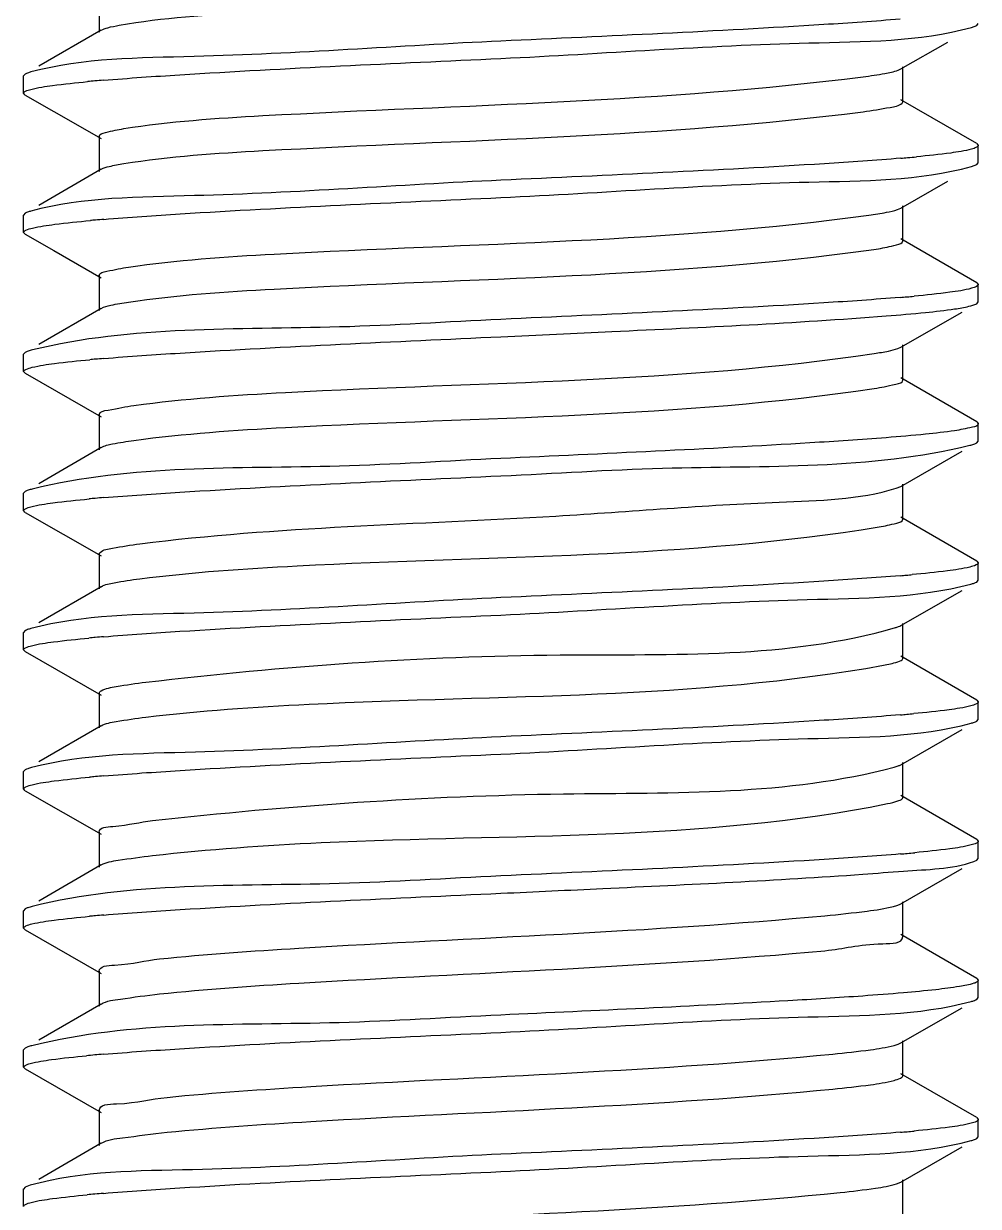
# Model space of a CAD drawing. Extents: x 1247970 to 1725648, y 860327 to 1277876.
# Drawn here: x 1335019.8 to 1335081.4, y 1200486.3 to 1200562.5 of the extents above; entities that cross this region are included whole.
import ezdxf

# ---------------------------------------------------------------- set-up
doc = ezdxf.new("R2010")
doc.units = 0
doc.header["$LTSCALE"] = 1000
doc.header["$MEASUREMENT"] = 0
doc.layers.get('0').update_dxf_attribs({"color": 254})
doc.layers.add('TK', color=4, linetype='Continuous')

# ---------------------------------------------------------------- blocks, each defined once
blk = doc.blocks.new('A$C63786A89')
at = {"linetype": 'Continuous'}
for p, q in [((2007.688, 7920.513), (2007.688, 7918.257)), ((2007.806, 7918.393), (2003.785, 7916.063)), ((2063.904, 7918.57), (2064.244, 7918.696)), ((2064.245, 7918.696), (2064.345, 7918.812)), ((2059.355, 7915.889), (2062.374, 7917.623)), ((2059.475, 7913.771), (2059.475, 7916.027)), ((2002.916, 7915.56), (2002.817, 7915.445)), ((2002.817, 7914.325), (2002.817, 7915.445)), ((2059.175, 7915.81), (2059.355, 7915.889)), ((2002.918, 7914.21), (2002.817, 7914.325)), ((2002.918, 7914.21), (2004.759, 7913.153)), ((2064.247, 7911.073), (2059.357, 7913.907)), ((2059.433, 7913.69), (2059.474, 7913.771)), ((2004.759, 7913.153), (2007.808, 7911.403)), ((2007.688, 7911.54), (2007.688, 7909.284)), ((2064.247, 7911.073), (2064.345, 7910.958)), ((2064.345, 7909.839), (2064.345, 7910.959)), ((2007.806, 7909.42), (2003.785, 7907.09)), ((2063.904, 7909.597), (2064.244, 7909.723)), ((2064.245, 7909.723), (2064.345, 7909.84)), ((2059.355, 7906.917), (2062.374, 7908.65)), ((2059.145, 7906.826), (2059.354, 7906.917)), ((2059.475, 7904.798), (2059.475, 7907.054)), ((2002.916, 7906.587), (2002.817, 7906.472)), ((2002.817, 7905.353), (2002.817, 7906.472)), ((2002.918, 7905.237), (2002.817, 7905.353)), ((2002.918, 7905.237), (2004.759, 7904.18)), ((2064.247, 7902.1), (2059.357, 7904.934)), ((2004.759, 7904.18), (2007.808, 7902.43)), ((2007.688, 7902.568), (2007.688, 7900.311)), ((2064.247, 7902.1), (2064.345, 7901.986)), ((2064.345, 7900.866), (2064.345, 7901.986)), ((2064.245, 7900.75), (2064.345, 7900.866)), ((2007.806, 7900.448), (2003.785, 7898.117)), ((2059.355, 7897.944), (2063.303, 7900.21)), ((2059.163, 7897.861), (2059.353, 7897.944)), ((2059.473, 7895.841), (2059.473, 7898.097)), ((2002.916, 7897.614), (2002.817, 7897.499)), ((2002.817, 7896.38), (2002.817, 7897.499)), ((2002.918, 7896.264), (2002.817, 7896.38)), ((2002.918, 7896.264), (2007.808, 7893.457)), ((2064.247, 7893.127), (2059.357, 7895.961)), ((2007.688, 7893.595), (2007.688, 7891.339)), ((2064.247, 7893.127), (2064.343, 7893.029)), ((2064.343, 7893.029), (2064.345, 7893.013)), ((2064.345, 7891.893), (2064.345, 7893.013)), ((2064.245, 7891.778), (2064.345, 7891.893)), ((2007.806, 7891.475), (2003.785, 7889.144)), ((2059.355, 7888.971), (2063.303, 7891.237)), ((2002.916, 7888.641), (2002.817, 7888.527)), ((2059.06, 7888.853), (2059.354, 7888.971)), ((2059.475, 7886.852), (2059.475, 7889.108)), ((2002.817, 7887.407), (2002.817, 7888.526)), ((2002.918, 7887.291), (2002.817, 7887.406)), ((2002.918, 7887.291), (2007.808, 7884.485)), ((2064.247, 7884.155), (2059.357, 7886.988)), ((2007.688, 7884.622), (2007.688, 7882.366)), ((2064.247, 7884.155), (2064.345, 7884.04)), ((2064.345, 7882.92), (2064.345, 7884.04)), ((2007.806, 7882.502), (2003.785, 7880.171)), ((2064.245, 7882.805), (2064.345, 7882.92)), ((2059.355, 7879.998), (2063.303, 7882.264)), ((2002.916, 7879.668), (2002.817, 7879.553)), ((2002.817, 7878.434), (2002.817, 7879.554)), ((2059.475, 7877.879), (2059.475, 7880.135)), ((2002.918, 7878.318), (2002.817, 7878.434)), ((2002.918, 7878.318), (2007.808, 7875.512)), ((2064.247, 7875.182), (2059.357, 7878.015)), ((2007.688, 7875.649), (2007.688, 7873.393)), ((2064.247, 7875.182), (2064.345, 7875.067)), ((2064.345, 7873.948), (2064.345, 7875.067)), ((2007.806, 7873.529), (2003.785, 7871.199)), ((2059.355, 7871.025), (2063.303, 7873.291)), ((2064.245, 7873.832), (2064.345, 7873.948)), ((2059.475, 7868.907), (2059.475, 7871.163)), ((2002.916, 7870.695), (2002.817, 7870.581)), ((2002.817, 7869.461), (2002.817, 7870.581)), ((2002.918, 7869.346), (2002.817, 7869.462)), ((2002.918, 7869.346), (2007.808, 7866.539)), ((2064.247, 7866.209), (2059.357, 7869.043)), ((2007.688, 7866.676), (2007.688, 7864.42)), ((2064.247, 7866.209), (2064.345, 7866.094)), ((2064.345, 7864.975), (2064.345, 7866.094)), ((2064.245, 7864.859), (2064.345, 7864.975)), ((2007.806, 7864.556), (2003.785, 7862.226)), ((2059.355, 7862.052), (2063.303, 7864.319)), ((2064.054, 7864.778), (2064.244, 7864.859)), ((2059.475, 7859.934), (2059.475, 7862.19)), ((2002.916, 7861.722), (2002.817, 7861.609)), ((2002.817, 7860.488), (2002.817, 7861.608)), ((2002.918, 7860.373), (2002.817, 7860.489)), ((2002.918, 7860.373), (2007.808, 7857.566)), ((2064.247, 7857.236), (2059.357, 7860.07)), ((2007.688, 7857.703), (2007.688, 7855.447)), ((2064.247, 7857.236), (2064.345, 7857.122)), ((2064.345, 7856.002), (2064.345, 7857.121)), ((2064.245, 7855.886), (2064.345, 7856.002)), ((2007.806, 7855.583), (2003.785, 7853.253)), ((2059.355, 7853.08), (2063.303, 7855.346)), ((2002.916, 7852.75), (2002.817, 7852.636)), ((2059.475, 7850.961), (2059.475, 7853.217)), ((2002.817, 7851.515), (2002.817, 7852.635)), ((2002.918, 7851.4), (2002.817, 7851.515)), ((2002.918, 7851.4), (2007.808, 7848.593)), ((2064.247, 7848.263), (2059.357, 7851.097)), ((2007.688, 7848.73), (2007.688, 7846.474)), ((2064.247, 7848.263), (2064.345, 7848.149)), ((2064.345, 7847.029), (2064.345, 7848.149)), ((2007.806, 7846.61), (2003.785, 7844.28)), ((2064.245, 7846.913), (2064.345, 7847.029)), ((2059.355, 7844.107), (2063.303, 7846.373)), ((2002.916, 7843.777), (2002.817, 7843.661)), ((2002.817, 7842.543), (2002.817, 7843.662)), ((2003.241, 7843.899), (2002.917, 7843.777)), ((2059.08, 7843.995), (2059.354, 7844.107)), ((2059.475, 7841.988), (2059.475, 7844.244))]:
    blk.add_line(p, q, dxfattribs=at)
for centre, radius, start, end in [((2016.616, 7810.763), 104.758, 95.03961, 95.29839), ((2018.376, 7790.794), 124.804, 94.78914, 95.03945), ((2049.073, 8031.19), 121.492, 274.85156, 275.05719), ((2050.84, 8011.285), 101.508, 275.0539, 275.38414), ((2016.967, 7797.884), 108.68, 95.02296, 95.20143), ((2018.475, 7780.677), 125.953, 94.77822, 95.02114), ((2053.686, 7930.655), 26.692, 277.76997, 279.09451), ((2048.949, 8023.645), 122.925, 274.82996, 275.04064), ((2050.519, 8005.859), 105.07, 275.03995, 275.2883), ((2016.897, 7789.691), 107.897, 95.02632, 95.22054), ((2018.456, 7771.919), 125.737, 94.78033, 95.02477), ((2016.796, 7781.845), 106.766, 95.0313, 95.24736), ((2018.423, 7763.342), 125.34, 94.78401, 95.03019), ((2048.918, 8006.059), 123.287, 274.83346, 275.02713), ((2050.259, 7990.812), 107.981, 275.02739, 275.21711), ((2016.784, 7773.005), 106.633, 95.03173, 95.25106), ((2018.423, 7754.364), 125.345, 94.78388, 95.03067), ((2048.982, 7996.352), 122.549, 274.84104, 275.03829), ((2050.471, 7979.473), 105.605, 275.03754, 275.27533), ((2016.878, 7762.982), 107.687, 95.02721, 95.22577), ((2018.452, 7745.056), 125.681, 94.78088, 95.02574), ((2049.022, 7986.919), 122.088, 274.84606, 275.04573), ((2050.613, 7968.935), 104.034, 275.04413, 275.3157), ((2016.877, 7754.02), 107.676, 95.02728, 95.22613), ((2018.452, 7736.081), 125.684, 94.78083, 95.02581), ((2016.47, 7749.567), 103.137, 95.04646, 95.34033), ((2018.335, 7728.461), 124.326, 94.79353, 95.04721), ((2049, 7969.226), 122.341, 274.84325, 275.04148), ((2050.531, 7951.884), 104.932, 275.04039, 275.29227), ((2016.54, 7739.825), 103.91, 95.04279, 95.32157), ((2018.368, 7719.113), 124.702, 94.78913, 95.04308)]:
    blk.add_arc(centre, radius, start, end, dxfattribs=at)
for points, knots in [([(2008.976, 7918.709), (2011.8, 7919.21), (2027.701, 7920.203), (2043.598, 7920.516), (2056.531, 7922.056)], [0, 0, 0, 0, 0.180463, 1, 1, 1, 1]), ([(2059.308, 7919.103), (2057.67, 7918.964), (2049.1, 7918.382), (2040.519, 7918.01), (2033.581, 7917.688)], [0, 0, 0, 0, 0.191403, 1, 1, 1, 1]), ([(2007.807, 7918.393), (2007.939, 7918.47), (2008.334, 7918.584), (2008.728, 7918.666), (2008.976, 7918.709)], [0, 0, 0, 0, 0.377084, 1, 1, 1, 1]), ([(2033.581, 7916.569), (2040.195, 7916.876), (2050.23, 7917.688), (2060.519, 7917.638), (2063.904, 7918.57)], [0, 0, 0, 0, 0.653426, 1, 1, 1, 1]), ([(2033.581, 7917.688), (2026.989, 7917.382), (2016.956, 7916.588), (2006.688, 7916.604), (2003.285, 7915.694)], [0, 0, 0, 0, 0.651981, 1, 1, 1, 1]), ([(2007.956, 7915.163), (2009.595, 7915.3), (2018.131, 7915.877), (2026.678, 7916.248), (2033.581, 7916.569)], [0, 0, 0, 0, 0.192176, 1, 1, 1, 1]), ([(2003.285, 7915.694), (2003.211, 7915.675), (2003.086, 7915.637), (2002.964, 7915.587), (2002.917, 7915.56)], [0, 0, 0, 0, 0.581308, 1, 1, 1, 1]), ([(2009.265, 7912.041), (2012.232, 7912.518), (2028.154, 7913.551), (2044.108, 7913.753), (2056.926, 7915.388)], [0, 0, 0, 0, 0.188667, 1, 1, 1, 1]), ([(2056.926, 7915.388), (2057.392, 7915.447), (2058.146, 7915.558), (2058.899, 7915.709), (2059.175, 7915.81)], [0, 0, 0, 0, 0.615033, 1, 1, 1, 1]), ([(2002.819, 7914.325), (2002.819, 7914.383), (2003.011, 7914.503), (2003.168, 7914.544), (2003.289, 7914.576)], [0, 0, 0, 0, 0.314578, 1, 1, 1, 1]), ([(2003.289, 7914.576), (2003.744, 7914.697), (2004.965, 7914.872), (2006.186, 7915.003), (2006.942, 7915.073)], [0, 0, 0, 0, 0.382759, 1, 1, 1, 1]), ([(2009.265, 7909.785), (2012.232, 7910.262), (2028.154, 7911.295), (2044.108, 7911.497), (2056.926, 7913.132)], [0, 0, 0, 0, 0.188667, 1, 1, 1, 1]), ([(2056.926, 7913.132), (2057.505, 7913.206), (2058.311, 7913.367), (2059.235, 7913.498), (2059.433, 7913.69)], [0, 0, 0, 0, 0.679246, 1, 1, 1, 1]), ([(2007.689, 7911.54), (2007.69, 7911.697), (2008.443, 7911.874), (2008.869, 7911.978), (2009.265, 7912.041)], [0, 0, 0, 0, 0.281049, 1, 1, 1, 1]), ([(2063.904, 7910.716), (2063.466, 7910.596), (2062.282, 7910.423), (2061.099, 7910.293), (2060.365, 7910.224)], [0, 0, 0, 0, 0.381332, 1, 1, 1, 1]), ([(2064.344, 7910.958), (2064.344, 7910.904), (2064.167, 7910.787), (2064.017, 7910.747), (2063.904, 7910.716)], [0, 0, 0, 0, 0.31755, 1, 1, 1, 1]), ([(2059.348, 7910.133), (2057.711, 7909.994), (2049.128, 7909.41), (2040.533, 7909.038), (2033.581, 7908.715)], [0, 0, 0, 0, 0.191031, 1, 1, 1, 1]), ([(2007.807, 7909.42), (2007.967, 7909.513), (2008.462, 7909.642), (2008.952, 7909.735), (2009.265, 7909.785)], [0, 0, 0, 0, 0.368169, 1, 1, 1, 1]), ([(2033.581, 7907.596), (2040.194, 7907.903), (2050.229, 7908.716), (2060.518, 7908.665), (2063.904, 7909.597)], [0, 0, 0, 0, 0.653309, 1, 1, 1, 1]), ([(2033.581, 7908.715), (2026.992, 7908.409), (2016.96, 7907.619), (2006.696, 7907.629), (2003.289, 7906.723)], [0, 0, 0, 0, 0.651748, 1, 1, 1, 1]), ([(2007.983, 7906.192), (2009.622, 7906.329), (2018.149, 7906.905), (2026.687, 7907.276), (2033.581, 7907.596)], [0, 0, 0, 0, 0.192384, 1, 1, 1, 1]), ([(2003.289, 7906.723), (2003.215, 7906.703), (2003.088, 7906.665), (2002.965, 7906.614), (2002.917, 7906.587)], [0, 0, 0, 0, 0.581808, 1, 1, 1, 1]), ([(2003.377, 7905.625), (2003.852, 7905.742), (2005.1, 7905.917), (2006.349, 7906.047), (2007.114, 7906.116)], [0, 0, 0, 0, 0.388815, 1, 1, 1, 1]), ([(2009.583, 7903.117), (2012.688, 7903.573), (2028.615, 7904.636), (2044.608, 7904.721), (2057.294, 7906.464)], [0, 0, 0, 0, 0.196847, 1, 1, 1, 1]), ([(2057.294, 7906.464), (2057.671, 7906.515), (2058.292, 7906.612), (2058.91, 7906.745), (2059.145, 7906.826)], [0, 0, 0, 0, 0.603577, 1, 1, 1, 1]), ([(2002.819, 7905.353), (2002.819, 7905.418), (2003.055, 7905.547), (2003.235, 7905.591), (2003.377, 7905.625)], [0, 0, 0, 0, 0.307595, 1, 1, 1, 1]), ([(2057.905, 7904.298), (2058.299, 7904.362), (2058.722, 7904.465), (2059.475, 7904.642), (2059.474, 7904.798)], [0, 0, 0, 0, 0.718959, 1, 1, 1, 1]), ([(2009.583, 7900.861), (2012.688, 7901.317), (2028.615, 7902.38), (2044.608, 7902.465), (2057.294, 7904.208)], [0, 0, 0, 0, 0.196847, 1, 1, 1, 1]), ([(2007.688, 7902.568), (2007.689, 7902.752), (2008.613, 7902.921), (2009.107, 7903.047), (2009.583, 7903.117)], [0, 0, 0, 0, 0.277218, 1, 1, 1, 1]), ([(2063.904, 7901.744), (2063.448, 7901.618), (2062.21, 7901.441), (2060.972, 7901.307), (2060.203, 7901.236)], [0, 0, 0, 0, 0.379638, 1, 1, 1, 1]), ([(2064.344, 7901.986), (2064.345, 7901.932), (2064.167, 7901.814), (2064.018, 7901.775), (2063.904, 7901.744)], [0, 0, 0, 0, 0.316753, 1, 1, 1, 1]), ([(2007.807, 7900.448), (2007.997, 7900.557), (2008.603, 7900.698), (2009.197, 7900.805), (2009.583, 7900.861)], [0, 0, 0, 0, 0.360535, 1, 1, 1, 1]), ([(2059.299, 7901.156), (2057.661, 7901.018), (2049.094, 7900.436), (2040.516, 7900.064), (2033.581, 7899.742)], [0, 0, 0, 0, 0.191478, 1, 1, 1, 1]), ([(2062.819, 7900.414), (2063.127, 7900.46), (2063.604, 7900.547), (2064.089, 7900.663), (2064.243, 7900.75)], [0, 0, 0, 0, 0.637372, 1, 1, 1, 1]), ([(2058.403, 7899.964), (2059.253, 7900.03), (2060.727, 7900.157), (2062.198, 7900.322), (2062.819, 7900.414)], [0, 0, 0, 0, 0.576079, 1, 1, 1, 1]), ([(2033.581, 7899.742), (2030.114, 7899.581), (2020.074, 7898.909), (2009.807, 7899.344), (2003.377, 7897.772)], [0, 0, 0, 0, 0.344025, 1, 1, 1, 1]), ([(2033.581, 7898.623), (2035.965, 7898.734), (2044.241, 7899.125), (2052.521, 7899.502), (2058.403, 7899.964)], [0, 0, 0, 0, 0.287969, 1, 1, 1, 1]), ([(2007.978, 7897.219), (2009.616, 7897.356), (2018.145, 7897.932), (2026.685, 7898.303), (2033.581, 7898.623)], [0, 0, 0, 0, 0.192341, 1, 1, 1, 1]), ([(2003.377, 7897.772), (2003.284, 7897.749), (2003.127, 7897.706), (2002.975, 7897.647), (2002.917, 7897.614)], [0, 0, 0, 0, 0.590768, 1, 1, 1, 1]), ([(2057.635, 7897.54), (2057.943, 7897.586), (2058.456, 7897.672), (2058.966, 7897.79), (2059.163, 7897.861)], [0, 0, 0, 0, 0.597994, 1, 1, 1, 1]), ([(2003.367, 7896.65), (2003.837, 7896.766), (2005.077, 7896.941), (2006.318, 7897.071), (2007.079, 7897.14)], [0, 0, 0, 0, 0.388288, 1, 1, 1, 1]), ([(2009.928, 7894.193), (2013.167, 7894.632), (2029.083, 7895.718), (2045.1, 7895.669), (2057.635, 7897.54)], [0, 0, 0, 0, 0.205023, 1, 1, 1, 1]), ([(2002.819, 7896.38), (2002.819, 7896.445), (2003.05, 7896.572), (2003.227, 7896.616), (2003.367, 7896.65)], [0, 0, 0, 0, 0.308657, 1, 1, 1, 1]), ([(2057.635, 7895.284), (2058.106, 7895.354), (2058.554, 7895.45), (2059.508, 7895.672), (2059.473, 7895.841)], [0, 0, 0, 0, 0.733939, 1, 1, 1, 1]), ([(2009.928, 7891.937), (2013.167, 7892.376), (2029.083, 7893.462), (2045.1, 7893.413), (2057.635, 7895.284)], [0, 0, 0, 0, 0.205023, 1, 1, 1, 1]), ([(2007.688, 7893.595), (2007.687, 7893.809), (2008.799, 7893.965), (2009.367, 7894.117), (2009.928, 7894.193)], [0, 0, 0, 0, 0.274161, 1, 1, 1, 1]), ([(2062.819, 7892.561), (2062.198, 7892.468), (2060.727, 7892.304), (2059.253, 7892.177), (2058.403, 7892.11)], [0, 0, 0, 0, 0.423921, 1, 1, 1, 1]), ([(2064.345, 7893.013), (2064.344, 7892.864), (2063.605, 7892.72), (2063.202, 7892.618), (2062.819, 7892.561)], [0, 0, 0, 0, 0.277573, 1, 1, 1, 1]), ([(2007.806, 7891.475), (2008.029, 7891.603), (2008.756, 7891.754), (2009.463, 7891.874), (2009.928, 7891.937)], [0, 0, 0, 0, 0.353934, 1, 1, 1, 1]), ([(2058.403, 7892.11), (2056.768, 7891.982), (2048.499, 7891.442), (2040.221, 7891.078), (2033.581, 7890.77)], [0, 0, 0, 0, 0.197899, 1, 1, 1, 1]), ([(2033.581, 7889.65), (2037.052, 7889.811), (2047.094, 7890.487), (2057.368, 7890.039), (2063.794, 7891.622)], [0, 0, 0, 0, 0.344268, 1, 1, 1, 1]), ([(2063.794, 7891.622), (2063.885, 7891.645), (2064.038, 7891.687), (2064.187, 7891.745), (2064.244, 7891.778)], [0, 0, 0, 0, 0.58916, 1, 1, 1, 1]), ([(2033.581, 7890.77), (2030.109, 7890.608), (2020.067, 7889.932), (2009.792, 7890.383), (2003.367, 7888.797)], [0, 0, 0, 0, 0.344339, 1, 1, 1, 1]), ([(2007.969, 7888.245), (2009.608, 7888.383), (2018.139, 7888.959), (2026.683, 7889.33), (2033.581, 7889.65)], [0, 0, 0, 0, 0.192283, 1, 1, 1, 1]), ([(2003.367, 7888.797), (2003.276, 7888.774), (2003.123, 7888.732), (2002.974, 7888.674), (2002.917, 7888.641)], [0, 0, 0, 0, 0.589775, 1, 1, 1, 1]), ([(2010.301, 7885.269), (2019.19, 7886.389), (2033.027, 7886.586), (2049.176, 7887.98), (2056.637, 7888.101), (2059.06, 7888.853)], [0, 0, 0, 0, 0.549669, 0.844394, 1, 1, 1, 1]), ([(2003.283, 7887.656), (2003.748, 7887.78), (2005.002, 7887.958), (2006.255, 7888.092), (2007.032, 7888.163)], [0, 0, 0, 0, 0.381331, 1, 1, 1, 1]), ([(2002.819, 7887.406), (2002.818, 7887.463), (2003.008, 7887.584), (2003.164, 7887.624), (2003.283, 7887.656)], [0, 0, 0, 0, 0.314545, 1, 1, 1, 1]), ([(2010.301, 7883.013), (2013.669, 7883.437), (2029.558, 7884.543), (2045.584, 7884.343), (2057.948, 7886.359)], [0, 0, 0, 0, 0.213212, 1, 1, 1, 1]), ([(2057.948, 7886.359), (2058.332, 7886.422), (2058.746, 7886.522), (2059.473, 7886.7), (2059.474, 7886.852)], [0, 0, 0, 0, 0.718219, 1, 1, 1, 1]), ([(2007.739, 7884.711), (2007.952, 7884.899), (2008.883, 7885.035), (2009.713, 7885.195), (2010.301, 7885.269)], [0, 0, 0, 0, 0.324412, 1, 1, 1, 1]), ([(2007.689, 7884.622), (2007.689, 7884.637), (2007.7, 7884.672), (2007.724, 7884.698), (2007.739, 7884.711)], [0, 0, 0, 0, 0.441927, 1, 1, 1, 1]), ([(2064.344, 7884.04), (2064.344, 7883.975), (2064.112, 7883.847), (2063.934, 7883.804), (2063.794, 7883.769)], [0, 0, 0, 0, 0.308381, 1, 1, 1, 1]), ([(2059.306, 7883.211), (2057.668, 7883.072), (2049.099, 7882.491), (2040.518, 7882.119), (2033.581, 7881.797)], [0, 0, 0, 0, 0.191424, 1, 1, 1, 1]), ([(2063.794, 7883.769), (2063.322, 7883.653), (2062.081, 7883.478), (2060.839, 7883.348), (2060.077, 7883.279)], [0, 0, 0, 0, 0.388423, 1, 1, 1, 1]), ([(2007.806, 7882.502), (2008.062, 7882.65), (2008.921, 7882.808), (2009.75, 7882.943), (2010.301, 7883.013)], [0, 0, 0, 0, 0.348173, 1, 1, 1, 1]), ([(2033.581, 7880.677), (2040.161, 7880.983), (2050.19, 7881.764), (2060.445, 7881.771), (2063.859, 7882.666)], [0, 0, 0, 0, 0.65104, 1, 1, 1, 1]), ([(2063.859, 7882.666), (2063.936, 7882.686), (2064.067, 7882.725), (2064.194, 7882.776), (2064.244, 7882.805)], [0, 0, 0, 0, 0.582523, 1, 1, 1, 1]), ([(2033.581, 7881.797), (2026.988, 7881.491), (2016.955, 7880.695), (2006.686, 7880.714), (2003.283, 7879.802)], [0, 0, 0, 0, 0.652012, 1, 1, 1, 1]), ([(2007.969, 7879.273), (2009.608, 7879.41), (2018.139, 7879.986), (2026.682, 7880.357), (2033.581, 7880.677)], [0, 0, 0, 0, 0.192275, 1, 1, 1, 1]), ([(2003.283, 7879.802), (2003.21, 7879.783), (2003.085, 7879.746), (2002.964, 7879.696), (2002.917, 7879.668)], [0, 0, 0, 0, 0.581174, 1, 1, 1, 1]), ([(2010.7, 7876.345), (2019.554, 7877.388), (2035.569, 7878.547), (2052.054, 7877.852), (2058.997, 7879.861)], [0, 0, 0, 0, 0.55226, 1, 1, 1, 1]), ([(2058.997, 7879.861), (2059.067, 7879.881), (2059.188, 7879.92), (2059.306, 7879.971), (2059.353, 7879.998)], [0, 0, 0, 0, 0.571486, 1, 1, 1, 1]), ([(2002.819, 7878.434), (2002.819, 7878.494), (2003.027, 7878.618), (2003.192, 7878.66), (2003.32, 7878.693)], [0, 0, 0, 0, 0.311772, 1, 1, 1, 1]), ([(2003.32, 7878.693), (2003.785, 7878.812), (2005.023, 7878.988), (2006.261, 7879.12), (2007.025, 7879.19)], [0, 0, 0, 0, 0.384837, 1, 1, 1, 1]), ([(2058.232, 7877.435), (2058.545, 7877.492), (2058.896, 7877.574), (2059.473, 7877.751), (2059.474, 7877.879)], [0, 0, 0, 0, 0.713112, 1, 1, 1, 1]), ([(2010.7, 7874.089), (2014.193, 7874.5), (2030.036, 7875.627), (2046.062, 7875.242), (2058.232, 7877.435)], [0, 0, 0, 0, 0.221433, 1, 1, 1, 1]), ([(2007.809, 7875.787), (2008.103, 7875.955), (2009.101, 7876.118), (2010.06, 7876.269), (2010.7, 7876.345)], [0, 0, 0, 0, 0.343984, 1, 1, 1, 1]), ([(2007.689, 7875.649), (2007.689, 7875.674), (2007.722, 7875.735), (2007.776, 7875.768), (2007.809, 7875.787)], [0, 0, 0, 0, 0.397974, 1, 1, 1, 1]), ([(2063.859, 7874.813), (2063.4, 7874.692), (2062.17, 7874.517), (2060.94, 7874.386), (2060.18, 7874.315)], [0, 0, 0, 0, 0.383721, 1, 1, 1, 1]), ([(2064.344, 7875.067), (2064.344, 7875.009), (2064.145, 7874.886), (2063.984, 7874.845), (2063.859, 7874.813)], [0, 0, 0, 0, 0.313236, 1, 1, 1, 1]), ([(2007.806, 7873.529), (2008.098, 7873.698), (2009.099, 7873.861), (2010.058, 7874.013), (2010.7, 7874.089)], [0, 0, 0, 0, 0.343098, 1, 1, 1, 1]), ([(2059.324, 7874.24), (2057.686, 7874.101), (2049.111, 7873.518), (2040.524, 7873.146), (2033.581, 7872.824)], [0, 0, 0, 0, 0.191285, 1, 1, 1, 1]), ([(2033.581, 7871.704), (2040.177, 7872.011), (2050.209, 7872.807), (2060.48, 7872.787), (2063.881, 7873.699)], [0, 0, 0, 0, 0.652138, 1, 1, 1, 1]), ([(2063.881, 7873.699), (2063.953, 7873.719), (2064.077, 7873.755), (2064.197, 7873.805), (2064.244, 7873.832)], [0, 0, 0, 0, 0.580095, 1, 1, 1, 1]), ([(2033.581, 7872.824), (2027.014, 7872.519), (2016.987, 7871.748), (2006.745, 7871.722), (2003.32, 7870.839)], [0, 0, 0, 0, 0.650203, 1, 1, 1, 1]), ([(2007.977, 7870.3), (2009.615, 7870.437), (2018.144, 7871.013), (2026.685, 7871.384), (2033.581, 7871.704)], [0, 0, 0, 0, 0.192329, 1, 1, 1, 1]), ([(2058.911, 7870.864), (2058.999, 7870.888), (2059.15, 7870.932), (2059.296, 7870.992), (2059.353, 7871.025)], [0, 0, 0, 0, 0.580546, 1, 1, 1, 1]), ([(2003.32, 7870.839), (2003.239, 7870.818), (2003.102, 7870.779), (2002.968, 7870.725), (2002.917, 7870.695)], [0, 0, 0, 0, 0.585191, 1, 1, 1, 1]), ([(2011.127, 7867.42), (2019.919, 7868.394), (2035.78, 7869.514), (2052.028, 7869.029), (2058.911, 7870.864)], [0, 0, 0, 0, 0.553921, 1, 1, 1, 1]), ([(2002.819, 7869.462), (2002.819, 7869.526), (2003.047, 7869.652), (2003.223, 7869.696), (2003.361, 7869.73)], [0, 0, 0, 0, 0.309194, 1, 1, 1, 1]), ([(2003.361, 7869.73), (2003.831, 7869.847), (2005.07, 7870.022), (2006.309, 7870.151), (2007.07, 7870.221)], [0, 0, 0, 0, 0.387932, 1, 1, 1, 1]), ([(2058.488, 7868.511), (2058.737, 7868.561), (2059.029, 7868.629), (2059.473, 7868.801), (2059.473, 7868.906)], [0, 0, 0, 0, 0.706424, 1, 1, 1, 1]), ([(2011.127, 7865.164), (2014.74, 7865.565), (2030.517, 7866.718), (2046.538, 7866.1), (2058.488, 7868.511)], [0, 0, 0, 0, 0.229706, 1, 1, 1, 1]), ([(2007.69, 7866.676), (2007.687, 7866.993), (2009.446, 7867.073), (2010.269, 7867.325), (2011.127, 7867.42)], [0, 0, 0, 0, 0.268417, 1, 1, 1, 1]), ([(2063.881, 7865.846), (2063.43, 7865.725), (2062.216, 7865.55), (2061.002, 7865.419), (2060.251, 7865.349)], [0, 0, 0, 0, 0.382383, 1, 1, 1, 1]), ([(2064.344, 7866.094), (2064.344, 7866.038), (2064.155, 7865.918), (2064, 7865.878), (2063.881, 7865.846)], [0, 0, 0, 0, 0.315229, 1, 1, 1, 1]), ([(2007.806, 7864.556), (2008.136, 7864.748), (2009.289, 7864.913), (2010.385, 7865.082), (2011.127, 7865.164)], [0, 0, 0, 0, 0.338604, 1, 1, 1, 1]), ([(2059.336, 7865.268), (2057.698, 7865.129), (2049.119, 7864.546), (2040.528, 7864.173), (2033.581, 7863.851)], [0, 0, 0, 0, 0.191192, 1, 1, 1, 1]), ([(2056.898, 7863.96), (2057.774, 7864.022), (2060.154, 7864.252), (2062.611, 7864.289), (2064.054, 7864.778)], [0, 0, 0, 0, 0.365513, 1, 1, 1, 1]), ([(2033.581, 7863.851), (2030.107, 7863.69), (2020.064, 7863.012), (2009.784, 7863.47), (2003.361, 7861.877)], [0, 0, 0, 0, 0.3445, 1, 1, 1, 1]), ([(2033.581, 7862.732), (2035.769, 7862.833), (2043.543, 7863.198), (2051.319, 7863.563), (2056.898, 7863.96)], [0, 0, 0, 0, 0.281339, 1, 1, 1, 1]), ([(2007.977, 7861.327), (2009.615, 7861.465), (2018.144, 7862.04), (2026.685, 7862.411), (2033.581, 7862.732)], [0, 0, 0, 0, 0.192327, 1, 1, 1, 1]), ([(2003.361, 7861.877), (2003.271, 7861.854), (2003.12, 7861.813), (2002.973, 7861.755), (2002.917, 7861.722)], [0, 0, 0, 0, 0.589265, 1, 1, 1, 1]), ([(2054.451, 7861.285), (2055.362, 7861.37), (2056.841, 7861.528), (2058.321, 7861.738), (2058.878, 7861.883)], [0, 0, 0, 0, 0.61385, 1, 1, 1, 1]), ([(2058.878, 7861.883), (2058.973, 7861.907), (2059.134, 7861.954), (2059.291, 7862.017), (2059.352, 7862.052)], [0, 0, 0, 0, 0.58372, 1, 1, 1, 1]), ([(2003.354, 7860.756), (2003.824, 7860.873), (2005.065, 7861.048), (2006.307, 7861.178), (2007.069, 7861.248)], [0, 0, 0, 0, 0.387367, 1, 1, 1, 1]), ([(2011.579, 7858.496), (2014.563, 7858.808), (2028.855, 7859.782), (2043.179, 7860.235), (2054.451, 7861.285)], [0, 0, 0, 0, 0.209499, 1, 1, 1, 1]), ([(2002.819, 7860.489), (2002.82, 7860.552), (2003.044, 7860.678), (2003.218, 7860.721), (2003.354, 7860.756)], [0, 0, 0, 0, 0.309789, 1, 1, 1, 1]), ([(2054.451, 7859.029), (2055.699, 7859.145), (2056.87, 7859.544), (2059.466, 7859.479), (2059.471, 7859.934)], [0, 0, 0, 0, 0.733842, 1, 1, 1, 1]), ([(2011.579, 7856.24), (2014.563, 7856.552), (2028.855, 7857.526), (2043.179, 7857.979), (2054.451, 7859.029)], [0, 0, 0, 0, 0.209499, 1, 1, 1, 1]), ([(2007.69, 7857.703), (2007.689, 7858.059), (2009.689, 7858.102), (2010.609, 7858.395), (2011.579, 7858.496)], [0, 0, 0, 0, 0.26737, 1, 1, 1, 1]), ([(2061.604, 7856.514), (2060.908, 7856.436), (2059.34, 7856.288), (2057.77, 7856.169), (2056.898, 7856.106)], [0, 0, 0, 0, 0.44454, 1, 1, 1, 1]), ([(2064.054, 7856.925), (2063.757, 7856.824), (2062.935, 7856.679), (2062.115, 7856.571), (2061.604, 7856.514)], [0, 0, 0, 0, 0.379205, 1, 1, 1, 1]), ([(2064.344, 7857.122), (2064.345, 7857.081), (2064.238, 7856.985), (2064.13, 7856.95), (2064.054, 7856.925)], [0, 0, 0, 0, 0.338118, 1, 1, 1, 1]), ([(2007.806, 7855.583), (2008.176, 7855.799), (2009.49, 7855.964), (2010.733, 7856.152), (2011.579, 7856.24)], [0, 0, 0, 0, 0.334646, 1, 1, 1, 1]), ([(2056.898, 7856.106), (2055.292, 7855.992), (2047.524, 7855.512), (2039.748, 7855.164), (2033.581, 7854.878)], [0, 0, 0, 0, 0.206832, 1, 1, 1, 1]), ([(2033.581, 7853.759), (2040.172, 7854.065), (2050.204, 7854.857), (2060.471, 7854.844), (2063.876, 7855.752)], [0, 0, 0, 0, 0.651846, 1, 1, 1, 1]), ([(2063.876, 7855.752), (2063.949, 7855.772), (2064.074, 7855.809), (2064.196, 7855.859), (2064.244, 7855.886)], [0, 0, 0, 0, 0.580731, 1, 1, 1, 1]), ([(2033.581, 7854.878), (2030.104, 7854.717), (2020.059, 7854.036), (2009.775, 7854.505), (2003.354, 7852.902)], [0, 0, 0, 0, 0.344702, 1, 1, 1, 1]), ([(2007.946, 7852.352), (2009.584, 7852.489), (2018.124, 7853.067), (2026.675, 7853.438), (2033.581, 7853.759)], [0, 0, 0, 0, 0.192089, 1, 1, 1, 1]), ([(2003.354, 7852.902), (2003.266, 7852.88), (2003.117, 7852.839), (2002.972, 7852.782), (2002.917, 7852.75)], [0, 0, 0, 0, 0.588621, 1, 1, 1, 1]), ([(2054.961, 7852.361), (2055.772, 7852.44), (2057.093, 7852.588), (2058.413, 7852.786), (2058.912, 7852.919)], [0, 0, 0, 0, 0.611814, 1, 1, 1, 1]), ([(2058.912, 7852.919), (2059, 7852.942), (2059.151, 7852.987), (2059.297, 7853.047), (2059.354, 7853.08)], [0, 0, 0, 0, 0.581105, 1, 1, 1, 1]), ([(2003.241, 7851.753), (2003.687, 7851.878), (2004.902, 7852.054), (2006.115, 7852.186), (2006.871, 7852.257)], [0, 0, 0, 0, 0.378789, 1, 1, 1, 1]), ([(2012.057, 7849.572), (2015.139, 7849.878), (2029.442, 7850.841), (2043.78, 7851.268), (2054.961, 7852.361)], [0, 0, 0, 0, 0.216118, 1, 1, 1, 1]), ([(2002.819, 7851.515), (2002.818, 7851.568), (2002.988, 7851.684), (2003.132, 7851.722), (2003.241, 7851.753)], [0, 0, 0, 0, 0.318701, 1, 1, 1, 1]), ([(2054.961, 7850.105), (2055.772, 7850.184), (2057.093, 7850.332), (2058.413, 7850.53), (2058.912, 7850.663)], [0, 0, 0, 0, 0.611814, 1, 1, 1, 1]), ([(2058.912, 7850.663), (2059.056, 7850.701), (2059.243, 7850.749), (2059.473, 7850.893), (2059.473, 7850.961)], [0, 0, 0, 0, 0.685345, 1, 1, 1, 1]), ([(2012.057, 7847.316), (2015.139, 7847.622), (2029.442, 7848.585), (2043.78, 7849.012), (2054.961, 7850.105)], [0, 0, 0, 0, 0.216118, 1, 1, 1, 1]), ([(2007.69, 7848.73), (2007.69, 7849.128), (2009.946, 7849.127), (2010.97, 7849.464), (2012.057, 7849.572)], [0, 0, 0, 0, 0.266645, 1, 1, 1, 1]), ([(2064.344, 7848.149), (2064.344, 7848.091), (2064.153, 7847.971), (2063.996, 7847.931), (2063.876, 7847.899)], [0, 0, 0, 0, 0.314658, 1, 1, 1, 1]), ([(2063.876, 7847.899), (2063.42, 7847.777), (2062.194, 7847.601), (2060.969, 7847.47), (2060.21, 7847.4)], [0, 0, 0, 0, 0.382503, 1, 1, 1, 1]), ([(2007.807, 7846.61), (2008.218, 7846.85), (2009.703, 7847.013), (2011.1, 7847.221), (2012.057, 7847.316)], [0, 0, 0, 0, 0.331182, 1, 1, 1, 1]), ([(2059.329, 7847.322), (2057.691, 7847.183), (2049.114, 7846.6), (2040.526, 7846.228), (2033.581, 7845.905)], [0, 0, 0, 0, 0.191246, 1, 1, 1, 1]), ([(2033.581, 7844.786), (2040.172, 7845.092), (2050.204, 7845.884), (2060.47, 7845.871), (2063.875, 7846.779)], [0, 0, 0, 0, 0.651849, 1, 1, 1, 1]), ([(2063.875, 7846.779), (2063.949, 7846.799), (2064.074, 7846.836), (2064.196, 7846.886), (2064.244, 7846.913)], [0, 0, 0, 0, 0.580746, 1, 1, 1, 1]), ([(2033.581, 7845.905), (2026.956, 7845.598), (2016.919, 7844.771), (2006.616, 7844.847), (2003.241, 7843.899)], [0, 0, 0, 0, 0.65425, 1, 1, 1, 1]), ([(2007.957, 7843.38), (2009.594, 7843.517), (2018.13, 7844.094), (2026.678, 7844.465), (2033.581, 7844.786)], [0, 0, 0, 0, 0.192124, 1, 1, 1, 1]), ([(2055.447, 7843.437), (2056.207, 7843.515), (2057.421, 7843.662), (2058.64, 7843.855), (2059.08, 7843.995)], [0, 0, 0, 0, 0.622781, 1, 1, 1, 1]), ([(2002.819, 7842.543), (2002.819, 7842.6), (2003.014, 7842.722), (2003.173, 7842.762), (2003.295, 7842.795)], [0, 0, 0, 0, 0.314028, 1, 1, 1, 1]), ([(2003.295, 7842.795), (2003.745, 7842.914), (2004.951, 7843.088), (2006.157, 7843.218), (2006.902, 7843.287)], [0, 0, 0, 0, 0.383737, 1, 1, 1, 1]), ([(2012.56, 7840.648), (2015.737, 7840.948), (2030.033, 7841.902), (2044.37, 7842.296), (2055.447, 7843.437)], [0, 0, 0, 0, 0.222736, 1, 1, 1, 1])]:
    blk.add_open_spline(points, degree=3, knots=knots, dxfattribs=at)

msp = doc.modelspace()

# ---------------------------------------------------------------- block references
at = {"layer": 'TK'}
msp.add_blockref('A$C63786A89', (1333017.03, 1192643.735, -355), dxfattribs=at)

doc.saveas('drawing.dxf')
